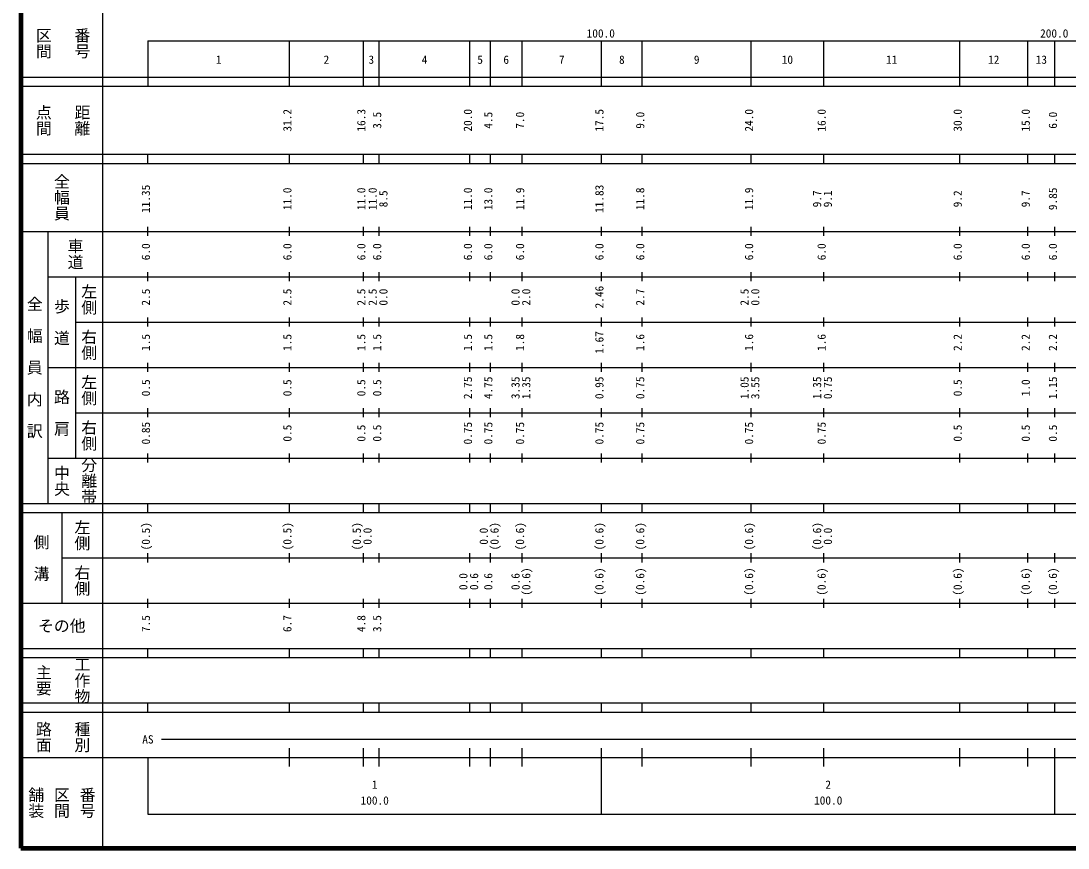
# Model space of a CAD drawing. Units: millimetres on the paper, enlarged 1000 times. Extents: x 40000 to 680000, y 20000 to 380000.
# Drawn here: x 40000 to 270886, y 20000 to 202409 of the extents above; entities that cross this region are included whole.
import ezdxf
from ezdxf.enums import TextEntityAlignment as Align

# ---------------------------------------------------------------- set-up
doc = ezdxf.new("R2010")
doc.units = ezdxf.units.MM
doc.header["$LTSCALE"] = 1000
doc.layers.add('M-TTL', color=2, linetype='Continuous', lineweight=140)
doc.layers.add('M-TTL-BAND', color=7, linetype='Continuous', lineweight=25)
doc.styles.add('@ＭＳ ゴシック', font='')
doc.styles.add('ＭＳ ゴシック', font='')
doc.styles.get('@ＭＳ ゴシック').set_extended_font_data('@MS Gothic')
doc.styles.get('ＭＳ ゴシック').set_extended_font_data('MS Gothic')

msp = doc.modelspace()

# ---------------------------------------------------------------- linework, layer by layer
at = {"layer": 'M-TTL'}
for p, q in [((40000, 380000), (40000, 20000)), ((40000, 20000), (680000, 20000))]:
    msp.add_line(p, q, dxfattribs=at)
at = {"layer": 'M-TTL-BAND'}
for p, q in [((58000, 370000), (58000, 20000)), ((68000, 198000), (579000, 198000)), ((68000, 198000), (68000, 188000)), ((99200, 188000), (99200, 198000)), ((115500, 188000), (115500, 198000)), ((119000, 188000), (119000, 198000)), ((139000, 188000), (139000, 198000)), ((143500, 188000), (143500, 198000)), ((150500, 188000), (150500, 198000)), ((168000, 188000), (168000, 198000)), ((177000, 188000), (177000, 198000)), ((201000, 188000), (201000, 198000)), ((217000, 188000), (217000, 198000)), ((247000, 188000), (247000, 198000)), ((262000, 188000), (262000, 198000)), ((268000, 188000), (268000, 198000)), ((40000, 190000), (579000, 190000)), ((40000, 188000), (579000, 188000)), ((40000, 173000), (579000, 173000)), ((40000, 171000), (579000, 171000)), ((68000, 171000), (68000, 173000)), ((99200, 171000), (99200, 173000)), ((115500, 171000), (115500, 173000)), ((119000, 171000), (119000, 173000)), ((139000, 171000), (139000, 173000)), ((143500, 171000), (143500, 173000)), ((150500, 171000), (150500, 173000)), ((168000, 171000), (168000, 173000)), ((177000, 171000), (177000, 173000)), ((201000, 171000), (201000, 173000)), ((217000, 171000), (217000, 173000)), ((247000, 171000), (247000, 173000)), ((262000, 171000), (262000, 173000)), ((268000, 171000), (268000, 173000)), ((40000, 156000), (579000, 156000)), ((46000, 96000), (46000, 156000)), ((68000, 155000), (68000, 157000)), ((99200, 155000), (99200, 157000)), ((115500, 155000), (115500, 157000)), ((119000, 155000), (119000, 157000)), ((139000, 155000), (139000, 157000)), ((143500, 155000), (143500, 157000)), ((150500, 155000), (150500, 157000)), ((168000, 155000), (168000, 157000)), ((177000, 155000), (177000, 157000)), ((201000, 155000), (201000, 157000)), ((217000, 155000), (217000, 157000)), ((247000, 155000), (247000, 157000)), ((262000, 155000), (262000, 157000)), ((268000, 155000), (268000, 157000)), ((46000, 146000), (579000, 146000)), ((52000, 146000), (52000, 106000)), ((68000, 145000), (68000, 147000)), ((99200, 145000), (99200, 147000)), ((115500, 145000), (115500, 147000)), ((119000, 145000), (119000, 147000)), ((139000, 145000), (139000, 147000)), ((143500, 145000), (143500, 147000)), ((150500, 145000), (150500, 147000)), ((168000, 145000), (168000, 147000)), ((177000, 145000), (177000, 147000)), ((201000, 145000), (201000, 147000)), ((217000, 145000), (217000, 147000)), ((247000, 145000), (247000, 147000)), ((262000, 145000), (262000, 147000)), ((268000, 145000), (268000, 147000)), ((68000, 135000), (68000, 137000)), ((99200, 135000), (99200, 137000)), ((115500, 135000), (115500, 137000)), ((119000, 135000), (119000, 137000)), ((139000, 135000), (139000, 137000)), ((143500, 135000), (143500, 137000)), ((150500, 135000), (150500, 137000)), ((168000, 135000), (168000, 137000)), ((177000, 135000), (177000, 137000)), ((201000, 135000), (201000, 137000)), ((217000, 135000), (217000, 137000)), ((247000, 135000), (247000, 137000)), ((262000, 135000), (262000, 137000)), ((268000, 135000), (268000, 137000)), ((52000, 136000), (579000, 136000)), ((68000, 125000), (68000, 127000)), ((99200, 125000), (99200, 127000)), ((115500, 125000), (115500, 127000)), ((119000, 125000), (119000, 127000)), ((139000, 125000), (139000, 127000)), ((143500, 125000), (143500, 127000)), ((150500, 125000), (150500, 127000)), ((168000, 125000), (168000, 127000)), ((177000, 125000), (177000, 127000)), ((201000, 125000), (201000, 127000)), ((217000, 125000), (217000, 127000)), ((247000, 125000), (247000, 127000)), ((262000, 125000), (262000, 127000)), ((268000, 125000), (268000, 127000)), ((46000, 126000), (579000, 126000)), ((52000, 116000), (579000, 116000)), ((68000, 115000), (68000, 117000)), ((99200, 115000), (99200, 117000)), ((115500, 115000), (115500, 117000)), ((119000, 115000), (119000, 117000)), ((139000, 115000), (139000, 117000)), ((143500, 115000), (143500, 117000)), ((150500, 115000), (150500, 117000)), ((168000, 115000), (168000, 117000)), ((177000, 115000), (177000, 117000)), ((201000, 115000), (201000, 117000)), ((217000, 115000), (217000, 117000)), ((247000, 115000), (247000, 117000)), ((262000, 115000), (262000, 117000)), ((268000, 115000), (268000, 117000)), ((68000, 105000), (68000, 107000)), ((99200, 105000), (99200, 107000)), ((115500, 105000), (115500, 107000)), ((119000, 105000), (119000, 107000)), ((139000, 105000), (139000, 107000)), ((143500, 105000), (143500, 107000)), ((150500, 105000), (150500, 107000)), ((168000, 105000), (168000, 107000)), ((177000, 105000), (177000, 107000)), ((201000, 105000), (201000, 107000)), ((217000, 105000), (217000, 107000)), ((247000, 105000), (247000, 107000)), ((262000, 105000), (262000, 107000)), ((268000, 105000), (268000, 107000)), ((46000, 106000), (579000, 106000)), ((40000, 96000), (579000, 96000)), ((68000, 94000), (68000, 96000)), ((99200, 94000), (99200, 96000)), ((115500, 94000), (115500, 96000)), ((119000, 94000), (119000, 96000)), ((139000, 94000), (139000, 96000)), ((143500, 94000), (143500, 96000)), ((150500, 94000), (150500, 96000)), ((168000, 94000), (168000, 96000)), ((177000, 94000), (177000, 96000)), ((201000, 94000), (201000, 96000)), ((217000, 94000), (217000, 96000)), ((247000, 94000), (247000, 96000)), ((262000, 94000), (262000, 96000)), ((268000, 94000), (268000, 96000)), ((40000, 94000), (579000, 94000)), ((49000, 94000), (49000, 74000)), ((49000, 84000), (579000, 84000)), ((68000, 83000), (68000, 85000)), ((99200, 83000), (99200, 85000)), ((115500, 83000), (115500, 85000)), ((119000, 83000), (119000, 85000)), ((139000, 83000), (139000, 85000)), ((143500, 83000), (143500, 85000)), ((150500, 83000), (150500, 85000)), ((168000, 83000), (168000, 85000)), ((177000, 83000), (177000, 85000)), ((201000, 83000), (201000, 85000)), ((217000, 83000), (217000, 85000)), ((247000, 83000), (247000, 85000)), ((262000, 83000), (262000, 85000)), ((268000, 83000), (268000, 85000)), ((40000, 74000), (579000, 74000)), ((68000, 73000), (68000, 75000)), ((99200, 73000), (99200, 75000)), ((115500, 73000), (115500, 75000)), ((119000, 73000), (119000, 75000)), ((139000, 73000), (139000, 75000)), ((143500, 73000), (143500, 75000)), ((150500, 73000), (150500, 75000)), ((168000, 73000), (168000, 75000)), ((177000, 73000), (177000, 75000)), ((201000, 73000), (201000, 75000)), ((217000, 73000), (217000, 75000)), ((247000, 73000), (247000, 75000)), ((262000, 73000), (262000, 75000)), ((268000, 73000), (268000, 75000)), ((40000, 64000), (579000, 64000)), ((68000, 62000), (68000, 64000)), ((99200, 62000), (99200, 64000)), ((115500, 62000), (115500, 64000)), ((119000, 62000), (119000, 64000)), ((139000, 62000), (139000, 64000)), ((143500, 62000), (143500, 64000)), ((150500, 62000), (150500, 64000)), ((168000, 62000), (168000, 64000)), ((177000, 62000), (177000, 64000)), ((201000, 62000), (201000, 64000)), ((217000, 62000), (217000, 64000)), ((247000, 62000), (247000, 64000)), ((262000, 62000), (262000, 64000)), ((268000, 62000), (268000, 64000)), ((40000, 62000), (579000, 62000)), ((40000, 52000), (579000, 52000)), ((68000, 50000), (68000, 52000)), ((99200, 50000), (99200, 52000)), ((115500, 50000), (115500, 52000)), ((119000, 50000), (119000, 52000)), ((139000, 50000), (139000, 52000)), ((143500, 50000), (143500, 52000)), ((150500, 50000), (150500, 52000)), ((168000, 50000), (168000, 52000)), ((177000, 50000), (177000, 52000)), ((201000, 50000), (201000, 52000)), ((217000, 50000), (217000, 52000)), ((247000, 50000), (247000, 52000)), ((262000, 50000), (262000, 52000)), ((268000, 50000), (268000, 52000)), ((40000, 50000), (579000, 50000)), ((71000, 44000), (565000, 44000)), ((99200, 38000), (99200, 42000)), ((115500, 38000), (115500, 42000)), ((119000, 38000), (119000, 42000)), ((139000, 38000), (139000, 42000)), ((143500, 38000), (143500, 42000)), ((150500, 38000), (150500, 42000)), ((168000, 27500), (168000, 42000)), ((177000, 38000), (177000, 42000)), ((201000, 38000), (201000, 42000)), ((217000, 38000), (217000, 42000)), ((247000, 38000), (247000, 42000)), ((262000, 38000), (262000, 42000)), ((268000, 27500), (268000, 42000)), ((40000, 40000), (579000, 40000)), ((68000, 40000), (68000, 27500)), ((68000, 27500), (579000, 27500))]:
    msp.add_line(p, q, dxfattribs=at)

# ---------------------------------------------------------------- texts
at = {"layer": 'M-TTL-BAND', "style": '@ＭＳ ゴシック'}
for s, p in [('区間', (45000, 197500)), ('番号', (53500, 197500)), ('点間', (45000, 180500)), ('距離', (53500, 180500)), ('全幅員', (49000, 163500)), ('車道', (52000, 151000)), ('左側', (55000, 141000)), ('全\u3000幅\u3000員\u3000内\u3000訳', (43000, 126000)), ('歩\u3000道', (49000, 136000)), ('右側', (55000, 131000)), ('左側', (55000, 121000)), ('路\u3000肩', (49000, 116000)), ('右側', (55000, 111000)), ('中央', (49000, 101000)), ('分離帯', (55000, 101000)), ('左側', (53500, 89000)), ('側\u3000溝', (44500, 84000)), ('右側', (53500, 79000)), ('主要', (45000, 57000)), ('工作物', (53500, 57000)), ('路面', (45000, 44500)), ('種別', (53500, 44500)), ('舗装', (43333, 30000)), ('区間', (49000, 30000)), ('番号', (54667, 30000))]:
    msp.add_text(s, height=2566, rotation=270, dxfattribs=at).set_placement(p, align=Align.MIDDLE_CENTER)
at = {"layer": 'M-TTL-BAND', "style": 'ＭＳ ゴシック'}
for s, p in [('100.0', (167844, 198195)), ('200.0', (267844, 198195)), ('1', (83600, 192405)), ('2', (107350, 192405)), ('3', (117250, 192405)), ('4', (129000, 192405)), ('5', (141250, 192405)), ('6', (147000, 192405)), ('7', (159250, 192405)), ('8', (172500, 192405)), ('9', (189000, 192405)), ('10', (209000, 192405)), ('11', (232000, 192405)), ('12', (254500, 192405)), ('13', (265000, 192405)), ('AS', (68000, 42500)), ('1', (118000, 32523)), ('2', (218000, 32523)), ('100.0', (118000, 29033)), ('100.0', (218000, 29033))]:
    msp.add_text(s, height=1833, dxfattribs=at).set_placement(p, align=Align.BOTTOM_CENTER)
for s, p in [('31.2', (100200, 180500)), ('16.3', (116500, 180500)), ('20.0', (140000, 180500)), ('17.5', (169000, 180500)), ('24.0', (202000, 180500)), ('16.0', (218000, 180500)), ('30.0', (248000, 180500)), ('15.0', (263000, 180500)), ('3.5', (120000, 180500)), ('4.5', (144500, 180500)), ('7.0', (151500, 180500)), ('9.0', (178000, 180500)), ('6.0', (269000, 180500)), ('11.35', (69000, 163174)), ('11.0', (100200, 163174)), ('11.0', (116500, 163174)), ('11.0', (119000, 163174)), ('8.5', (121370, 163174)), ('11.0', (140000, 163174)), ('13.0', (144500, 163174)), ('11.9', (151527, 163174)), ('11.83', (169000, 163174)), ('11.8', (178000, 163174)), ('11.9', (202000, 163174)), ('9.7', (217000, 163174)), ('9.1', (219370, 163174)), ('9.2', (248000, 163174)), ('9.7', (263000, 163174)), ('9.85', (269000, 163174)), ('6.0', (69000, 151500)), ('6.0', (100200, 151500)), ('6.0', (116500, 151500)), ('6.0', (120000, 151500)), ('6.0', (140000, 151500)), ('6.0', (144500, 151500)), ('6.0', (151500, 151500)), ('6.0', (169000, 151500)), ('6.0', (178000, 151500)), ('6.0', (202000, 151500)), ('6.0', (218000, 151500)), ('6.0', (248000, 151500)), ('6.0', (263000, 151500)), ('6.0', (269000, 151500)), ('2.5', (69000, 141500)), ('2.5', (100200, 141500)), ('2.5', (116500, 141500)), ('2.5', (119000, 141500)), ('0.0', (121370, 141500)), ('0.0', (150500, 141500)), ('2.0', (152870, 141500)), ('2.46', (169000, 141500)), ('2.7', (178000, 141500)), ('2.5', (201000, 141500)), ('0.0', (203370, 141500)), ('1.5', (69000, 131500)), ('1.5', (100200, 131500)), ('1.5', (116500, 131500)), ('1.5', (120000, 131500)), ('1.5', (140000, 131500)), ('1.5', (144500, 131500)), ('1.8', (151500, 131500)), ('1.67', (169000, 131500)), ('1.6', (178000, 131500)), ('1.6', (202000, 131500)), ('1.6', (218000, 131500)), ('2.2', (248000, 131500)), ('2.2', (263000, 131500)), ('2.2', (269000, 131500)), ('0.5', (69000, 121500)), ('0.5', (100200, 121500)), ('0.5', (116500, 121500)), ('0.5', (120000, 121500)), ('2.75', (140000, 121500)), ('4.75', (144500, 121500)), ('3.35', (150500, 121500)), ('1.35', (152870, 121500)), ('0.95', (169000, 121500)), ('0.75', (178000, 121500)), ('1.05', (201000, 121500)), ('3.55', (203370, 121500)), ('1.35', (217000, 121500)), ('0.75', (219370, 121500)), ('0.5', (248000, 121500)), ('1.0', (263000, 121500)), ('1.15', (269000, 121500)), ('0.85', (69000, 111500)), ('0.5', (100200, 111500)), ('0.5', (116500, 111500)), ('0.5', (120000, 111500)), ('0.75', (140000, 111500)), ('0.75', (144500, 111500)), ('0.75', (151500, 111500)), ('0.75', (169000, 111500)), ('0.75', (178000, 111500)), ('0.75', (202000, 111500)), ('0.75', (218000, 111500)), ('0.5', (248000, 111500)), ('0.5', (263000, 111500)), ('0.5', (269000, 111500)), ('(0.5)', (69000, 88764)), ('(0.5)', (100200, 88764)), ('(0.5)', (115500, 88764)), ('0.0', (117870, 88764)), ('0.0', (143500, 88764)), ('(0.6)', (145870, 88764)), ('(0.6)', (151500, 88764)), ('(0.6)', (169000, 88764)), ('(0.6)', (178000, 88764)), ('(0.6)', (202000, 88764)), ('(0.6)', (217000, 88764)), ('0.0', (219370, 88764)), ('(0.6)', (152870, 78764)), ('(0.6)', (169000, 78764)), ('(0.6)', (178000, 78764)), ('(0.6)', (202000, 78764)), ('(0.6)', (218000, 78764)), ('(0.6)', (248000, 78764)), ('(0.6)', (263000, 78764)), ('(0.6)', (269000, 78764)), ('0.0', (139000, 78764)), ('0.6', (141370, 78764)), ('0.6', (144500, 78764)), ('0.6', (150500, 78764)), ('7.5', (69000, 69500)), ('6.7', (100200, 69500)), ('4.8', (116500, 69500)), ('3.5', (120000, 69500))]:
    msp.add_text(s, height=1833, rotation=90, dxfattribs=at).set_placement(p, align=Align.BOTTOM_CENTER)
msp.add_text('その他', height=2566, dxfattribs=at).set_placement((49000, 69000), align=Align.MIDDLE_CENTER)

doc.saveas('drawing.dxf')
